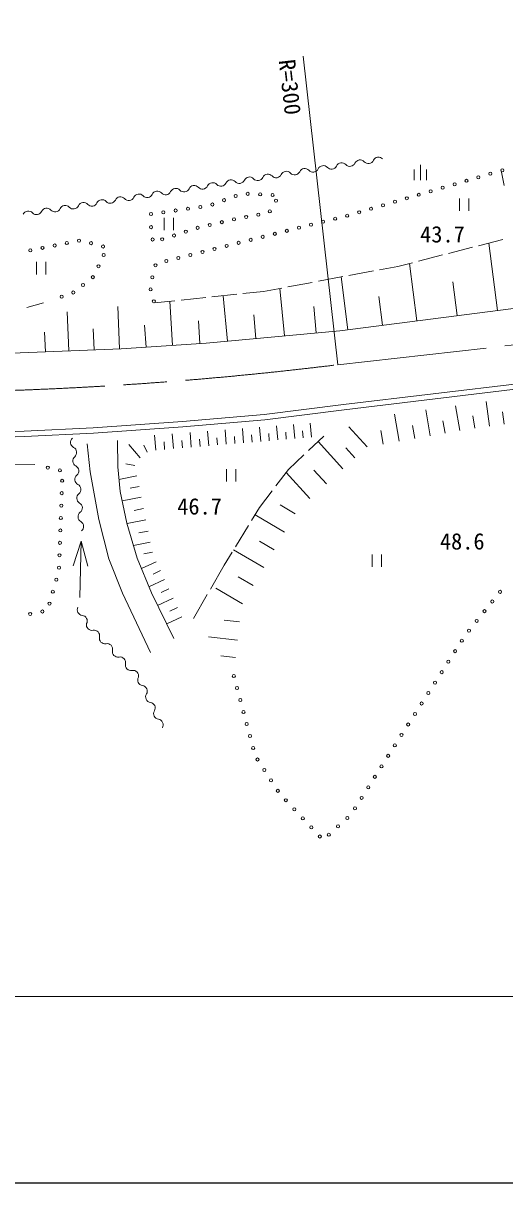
# Model space of a CAD drawing. Units: millimetres, scale not verified. Extents: x 40000 to 680000, y 20000 to 380000.
# Drawn here: x 288065 to 326798, y 205000 to 298349 of the extents above; entities that cross this region are included whole.
import ezdxf
from ezdxf.enums import TextEntityAlignment as Align

# ---------------------------------------------------------------- set-up
doc = ezdxf.new("R2010")
doc.units = ezdxf.units.MM
doc.header["$LTSCALE"] = 1000
doc.linetypes.add('CHAIN', pattern=[18.5, 12, -1.5, 3.5, -1.5])
for name, color, linetype, lineweight in [('M-BMK', 2, 'CHAIN', 13), ('M-STR-HTXT', 7, 'Continuous', 13), ('M-TTL-BAND', 7, 'Continuous', 25), ('M-WORK', 1, 'Continuous', 13)]:
    doc.layers.add(name, color=color, linetype=linetype, lineweight=lineweight)
doc.styles.add('ＭＳ ゴシック', font='')
doc.styles.get('ＭＳ ゴシック').set_extended_font_data('MS Gothic')

msp = doc.modelspace()

# ---------------------------------------------------------------- linework, layer by layer
at = {"layer": 'M-BMK'}
msp.add_line((313383, 270858), (346967, 274638), dxfattribs=at)
msp.add_arc((276656, 568601), 300000, 267.60971, 277.03197, dxfattribs=at)
at = {"layer": 'M-STR-HTXT'}
for p, q in [((313383, 270858), (310587, 295697)), ((218649, 220000), (554627, 220000))]:
    msp.add_line(p, q, dxfattribs=at)
at = {"layer": 'M-TTL-BAND'}
msp.add_line((40000, 205000), (579000, 205000), dxfattribs=at)
at = {"layer": 'M-WORK'}
for p, q in [((319509, 285707), (319509, 286582)), ((320009, 285707), (320009, 286957)), ((320509, 285707), (320509, 286582)), ((326748, 285295), (326520, 286487)), ((323167, 284237), (323167, 283237)), ((323917, 283237), (323917, 284237)), ((299406, 282691), (299406, 281691)), ((300156, 281691), (300156, 282691)), ((322271, 279812), (324209, 280307)), ((324693, 280431), (326631, 280925)), ((326222, 275229), (325524, 280643)), ((289125, 279126), (289125, 278126)), ((289875, 278126), (289875, 279126)), ((319849, 279194), (321787, 279689)), ((314265, 278037), (316231, 278404)), ((316723, 278496), (318186, 278770)), ((318186, 278770), (319364, 279070)), ((319725, 274392), (319130, 279011)), ((309351, 277118), (311317, 277485)), ((311808, 277577), (313774, 277945)), ((314182, 273677), (313636, 277919)), ((322974, 274810), (322625, 277517)), ((303248, 276321), (305237, 276528)), ((304486, 272744), (304142, 276414)), ((305734, 276580), (307397, 276753)), ((307397, 276753), (308859, 277026)), ((309075, 273175), (308716, 276999)), ((316954, 274034), (316656, 276344)), ((288359, 275471), (289702, 275836)), ((295805, 272134), (295671, 275531)), ((298601, 275838), (300264, 276011)), ((300076, 272408), (299845, 275967)), ((300761, 276062), (302750, 276269)), ((311630, 273415), (311430, 275544)), ((291729, 271973), (291605, 275104)), ((306781, 272960), (306601, 274872)), ((293767, 272053), (293700, 273752)), ((297941, 272269), (297825, 274049)), ((302283, 272552), (302163, 274391)), ((289850, 271898), (289789, 273464)), ((320806, 265138), (320440, 267214)), ((323193, 265559), (322843, 267549)), ((325567, 265910), (325290, 267890)), ((326754, 266076), (326616, 267065)), ((311252, 265023), (311158, 266148)), ((318315, 264699), (317933, 266865)), ((321999, 265349), (321824, 266344)), ((324379, 265744), (324240, 266734)), ((298721, 263981), (298621, 265188)), ((300157, 264101), (300058, 265298)), ((301582, 264219), (301484, 265407)), ((302996, 264337), (302898, 265515)), ((304399, 264454), (304302, 265623)), ((305791, 264569), (305695, 265729)), ((306482, 264627), (306434, 265202)), ((307172, 264684), (307077, 265835)), ((307858, 264741), (307810, 265312)), ((308543, 264798), (308448, 265940)), ((309223, 264855), (309176, 265421)), ((309903, 264911), (309808, 266044)), ((310577, 264967), (310530, 265529)), ((315720, 264234), (314246, 265862)), ((317015, 264470), (316824, 265553)), ((319560, 264919), (319377, 265957)), ((297481, 263359), (296573, 264430)), ((298035, 263829), (297771, 264379)), ((299439, 264041), (299389, 264640)), ((300870, 264160), (300820, 264754)), ((302289, 264278), (302240, 264867)), ((303698, 264395), (303649, 264980)), ((305095, 264511), (305047, 265091)), ((311006, 263940), (312248, 265106)), ((313766, 262465), (311776, 264663)), ((309399, 262432), (310641, 263598)), ((314743, 263349), (314006, 264163)), ((297040, 262745), (296308, 262889)), ((304421, 262444), (304421, 261444)), ((305171, 261444), (305171, 262444)), ((308389, 261101), (309399, 262432)), ((312448, 261270), (311452, 262369)), ((297207, 261919), (295769, 261629)), ((311129, 260076), (309214, 262189)), ((297381, 261057), (296662, 260912)), ((307077, 259371), (308087, 260703)), ((297555, 260194), (296034, 259887)), ((309948, 258856), (308719, 259578)), ((297739, 259282), (296979, 259128)), ((306436, 258328), (307077, 259371)), ((309082, 257380), (306710, 258773)), ((297924, 258369), (296421, 258066)), ((305129, 256197), (306175, 257902)), ((298106, 257467), (297354, 257316)), ((292714, 256646), (292073, 254659)), ((292620, 252111), (292714, 256646)), ((292714, 256646), (293272, 254634)), ((298288, 256566), (296938, 256293)), ((307410, 254533), (304983, 255959)), ((308246, 255957), (307060, 256653)), ((298770, 254997), (297577, 254445)), ((298451, 255756), (297776, 255619)), ((304227, 254728), (304867, 255771)), ((316137, 255583), (316137, 254583)), ((316887, 254583), (316887, 255583)), ((299101, 254281), (298505, 254005)), ((303120, 252798), (304227, 254728)), ((299432, 253565), (298178, 252985)), ((306555, 253077), (305341, 253790)), ((300128, 252060), (298879, 251482)), ((299780, 252813), (299153, 252523)), ((301764, 250435), (302871, 252365)), ((305700, 251620), (303555, 252880)), ((300475, 251311), (299850, 251022)), ((300821, 250561), (299610, 250001)), ((305474, 250155), (304239, 250301)), ((305298, 248673), (302971, 248949)), ((305133, 247277), (303969, 247415))]:
    msp.add_line(p, q, dxfattribs=at)
for points in [[(371714, 298349), (367851, 290367), (366788, 288694), (365326, 287177), (363622, 286020), (354897, 280845), (350976, 279539), (345558, 278132), (341524, 277358), (332916, 276091), (313531, 273593), (302789, 272585), (295940, 272139), (281704, 271576), (271290, 271600), (260032, 272116), (259930, 272507), (260816, 274128), (262005, 276645), (263224, 279835), (264115, 282430), (264960, 285433)], [(218646, 265781), (234901, 265907), (247754, 266025), (255260, 265931), (265157, 265391), (273390, 265251), (282115, 265274), (288143, 265509), (293701, 265767), (300878, 266283), (307445, 266845), (313825, 267643), (328250, 269379)], [(218649, 265361), (234905, 265487), (247753, 265605), (255245, 265511), (265142, 264971), (273387, 264831), (282123, 264854), (288160, 265089), (293726, 265347), (300911, 265864), (307489, 266428), (313876, 267226), (328300, 268962)], [(293221, 264491), (293456, 262240), (294159, 258393), (294957, 255227), (296059, 252459), (298311, 247698)], [(295638, 264756), (295662, 262645), (295873, 260651), (296412, 258095), (297233, 255280), (298382, 252489), (300188, 248830)], [(288996, 262822), (262029, 262593), (230894, 261960), (227991, 258213), (226883, 253200), (226777, 247447)]]:
    msp.add_lwpolyline(points, dxfattribs=at)
for centre in [(326597, 286510), (323718, 285664), (324678, 285946), (325637, 286228), (306122, 284612), (320840, 284819), (321799, 285101), (322759, 285383), (303278, 283756), (304217, 284099), (305156, 284442), (307121, 284565), (308120, 284517), (308394, 284070), (317002, 283692), (317961, 283974), (318921, 284255), (319880, 284537), (298344, 282986), (299334, 283127), (300324, 283269), (301314, 283410), (302304, 283551), (305999, 282750), (306983, 282929), (307901, 283200), (314122, 282853), (315083, 283128), (316043, 283410), (298350, 281930), (302096, 281876), (303070, 282104), (304044, 282328), (305019, 282553), (310242, 281881), (311212, 282124), (312182, 282367), (313152, 282610), (298474, 280938), (299241, 280955), (300193, 281262), (301144, 281569), (306362, 280908), (307332, 281151), (308302, 281395), (309272, 281638), (288635, 280063), (289616, 280260), (290596, 280456), (291577, 280653), (292557, 280849), (293524, 280640), (294488, 280376), (302482, 279936), (303452, 280179), (304422, 280422), (305392, 280665), (294539, 279686), (299572, 279206), (300542, 279450), (301512, 279693), (294122, 278777), (298704, 278860), (292880, 277278), (293663, 277901), (298454, 277892), (291150, 276329), (292089, 276671), (298308, 276924), (298569, 275959), (290041, 262576), (291015, 262347), (291197, 261514), (291162, 260514), (291127, 259515), (291091, 258516), (291056, 257516), (291020, 256517), (290985, 255517), (290950, 254518), (290721, 253549), (290451, 252586), (326415, 252574), (289607, 250989), (290182, 251623), (325163, 251014), (325789, 251794), (288627, 250791), (324538, 250234), (323912, 249455), (323341, 248635), (322802, 247793), (322263, 246950), (305004, 245794), (321724, 246108), (305264, 244828), (321186, 245265), (305524, 243863), (320108, 243581), (320647, 244423), (305784, 242897), (319569, 242738), (306044, 241931), (319030, 241896), (306304, 240966), (318491, 241053), (306564, 240000), (317953, 240211), (306912, 239074), (317414, 239368), (307456, 238235), (316881, 238523), (308000, 237396), (316347, 237677), (308544, 236557), (315814, 236831), (309191, 235798), (314747, 235139), (315280, 235985), (309875, 235068), (310558, 234339), (314127, 234366), (311242, 233609), (313386, 233694), (311926, 232879), (312645, 233023)]:
    msp.add_circle(centre, 125, dxfattribs=at)
for centre, start, end in [((316641, 287118), 42.62015, 154.9101), ((310711, 286204), 42.62015, 154.9101), ((311375, 286816), 222.62015, 334.9101), ((312193, 286433), 42.62015, 154.9101), ((312858, 287044), 222.62015, 334.9101), ((313676, 286661), 42.62015, 154.9101), ((314340, 287273), 222.62015, 334.9101), ((315158, 286890), 42.62015, 154.9101), ((315823, 287501), 222.62015, 334.9101), ((304781, 285290), 42.62015, 154.9101), ((305445, 285901), 222.62015, 334.9101), ((306263, 285518), 42.62015, 154.9101), ((306928, 286130), 222.62015, 334.9101), ((307746, 285747), 42.62015, 154.9101), ((308410, 286358), 222.62015, 334.9101), ((309228, 285975), 42.62015, 154.9101), ((309893, 286587), 222.62015, 334.9101), ((298851, 284375), 42.62015, 154.9101), ((299515, 284987), 222.62015, 334.9101), ((300333, 284604), 42.62015, 154.9101), ((300998, 285215), 222.62015, 334.9101), ((301816, 284833), 42.62015, 154.9101), ((302480, 285444), 222.62015, 334.9101), ((303298, 285061), 42.62015, 154.9101), ((303963, 285673), 222.62015, 334.9101), ((292921, 283461), 42.62015, 154.9101), ((293586, 284073), 222.62015, 334.9101), ((294403, 283690), 42.62015, 154.9101), ((295068, 284301), 222.62015, 334.9101), ((295886, 283918), 42.62015, 154.9101), ((296551, 284530), 222.62015, 334.9101), ((297368, 284147), 42.62015, 154.9101), ((298033, 284758), 222.62015, 334.9101), ((288474, 282775), 42.62015, 154.9101), ((289138, 283387), 222.62015, 334.9101), ((289956, 283004), 42.62015, 154.9101), ((290621, 283615), 222.62015, 334.9101), ((291438, 283232), 42.62015, 154.9101), ((292103, 283844), 222.62015, 334.9101), ((292328, 264599), 130.35707, 242.64702), ((291913, 263796), 310.35707, 62.64702), ((292498, 263108), 130.35707, 242.64702), ((292083, 262306), 310.35707, 62.64702), ((292668, 261618), 130.35707, 242.64702), ((292822, 260115), 127.75552, 240.04547), ((292253, 260816), 310.35707, 62.64702), ((292371, 259332), 307.75552, 60.04547), ((292924, 258618), 127.75552, 240.04547), ((292473, 257836), 307.75552, 60.04547), ((292864, 251129), 151.34578, 263.63573), ((292764, 250231), 331.34578, 83.63573), ((293602, 249920), 167.94825, 280.2382), ((293762, 249032), 347.94825, 100.2382), ((294645, 248843), 167.94825, 280.2382), ((294806, 247954), 347.94825, 100.2382), ((295689, 247766), 167.94825, 280.2382), ((295850, 246877), 347.94825, 100.2382), ((296733, 246688), 167.94825, 280.2382), ((296893, 245800), 347.94825, 100.2382), ((297723, 245474), 149.17729, 261.46724), ((297589, 244581), 329.17729, 81.46724), ((298364, 244118), 149.17729, 261.46724), ((298230, 243225), 329.17729, 81.46724), ((299006, 242762), 149.17729, 261.46724), ((298872, 241869), 329.17729, 81.46724)]:
    msp.add_arc(centre, 452, start, end, dxfattribs=at)

# ---------------------------------------------------------------- texts
at = {"layer": 'M-STR-HTXT', "style": 'ＭＳ ゴシック'}
msp.add_text('R=300', height=1320, rotation=276.422, dxfattribs=at).set_placement((309522, 293206), align=Align.MIDDLE_CENTER)
at = {"layer": 'M-WORK', "style": 'ＭＳ ゴシック'}
for s, p in [('43.7', (321785, 281358)), ('46.7', (302249, 259454)), ('48.6', (323376, 256639))]:
    msp.add_text(s, height=1320, dxfattribs=at).set_placement(p, align=Align.MIDDLE_CENTER)

doc.saveas('drawing.dxf')
